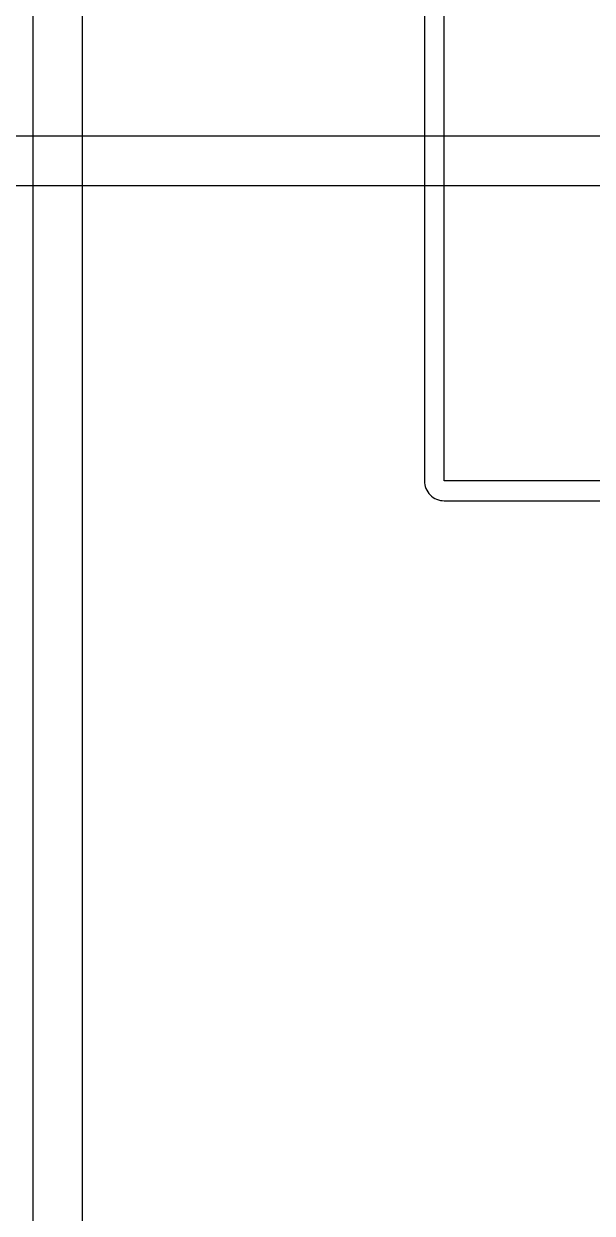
# Model space of a CAD drawing. Header units: inches. Extents: x 21 to 32698, y 13 to 3712.
# Drawn here: x 9510.75 to 9516.46, y 956.25 to 968.21 of the extents above; entities that cross this region are included whole.
import ezdxf

# ---------------------------------------------------------------- set-up
doc = ezdxf.new("R2010")
doc.units = ezdxf.units.IN
doc.header["$MEASUREMENT"] = 0
doc.set_wipeout_variables(frame=1)
for name, color, linetype, lineweight in [('Z_MİM_-KM-GLAZ', 8, 'Continuous', 25), ('Z_MİM_-KM-IRON-09', 8, 'Continuous', 25), ('Z_MİM_-KM-PAINT', 8, 'Continuous', 25), ('Z_MİM_-KM-WALL-PLASTER', 8, 'Continuous', 25), ('Z_MİM_00', 8, 'Continuous', 25), ('Z_MİM_MYM_alüminyum levha', 8, 'Continuous', 25)]:
    doc.layers.add(name, color=color, linetype=linetype, lineweight=lineweight)

# ---------------------------------------------------------------- blocks, each defined once
blk = doc.blocks.new('A$C70963ABB')
at = {"layer": 'Z_MİM_-KM-IRON-09'}
blk.add_lwpolyline([(0.4, 20), (0.4, 69.5), (5.4, 69.5), (5.4, 70), (-0.1, 70), (-0.1, 20), (0.4, 20)], dxfattribs=at)
blk = doc.blocks.new('-KM-AL1 150_900')
blk.add_wipeout([(151.488, -34.02), (151.726, -15.48), (149.45, -15.45), (149.45, 7.15), (9.45, 7.15), (9.45, -15.45), (7.398, -15.45), (7.567, -34.061)])
at = {"layer": 'Z_MİM_MYM_alüminyum levha'}
blk.add_lwpolyline([(7.509, -15.781, -0.414214), (7.509, -15.781), (7.509, -20.392), (7.509, -33.92, 0.414214), (7.709, -34.12), (14.275, -34.12), (14.275, -33.92), (7.709, -33.92, -0.414214), (7.709, -33.92), (7.709, -20.392), (7.709, -15.781, 0.000012), (7.709, -15.781), (7.509, -15.781)], format="xyb", dxfattribs=at)

msp = doc.modelspace()

# ---------------------------------------------------------------- block references
at = {"layer": 'Z_MİM_00'}
msp.add_blockref('A$C70963ABB', (9510.942, 911.583), dxfattribs=at)

# ---------------------------------------------------------------- next in the draw order: block references
at = {"layer": 'Z_MİM_-KM-GLAZ'}
msp.add_blockref('-KM-AL1 150_900', (9507.265, 997.533), dxfattribs=at)

# ---------------------------------------------------------------- next in the draw order: linework, layer by layer
at = {"layer": 'Z_MİM_-KM-PAINT'}
msp.add_lwpolyline([(11326.214, 1162.159), (11326.214, 966.583), (12847.215, 966.583), (12847.215, 2597.584), (9026.215, 2597.584), (9026.215, 1621.583), (9316.214, 1621.583), (9316.214, 966.583), (10657.214, 966.583), (10657.214, 1161.832)], dxfattribs=at)
at = {"layer": 'Z_MİM_-KM-WALL-PLASTER'}
msp.add_lwpolyline([(11326.714, 1162.159), (11326.714, 967.083), (12846.715, 967.083), (12846.715, 2597.084), (9026.715, 2597.084), (9026.715, 1622.083), (9316.714, 1622.083), (9316.714, 967.083), (10656.714, 967.083), (10656.714, 1161.832)], dxfattribs=at)

doc.saveas('drawing.dxf')
